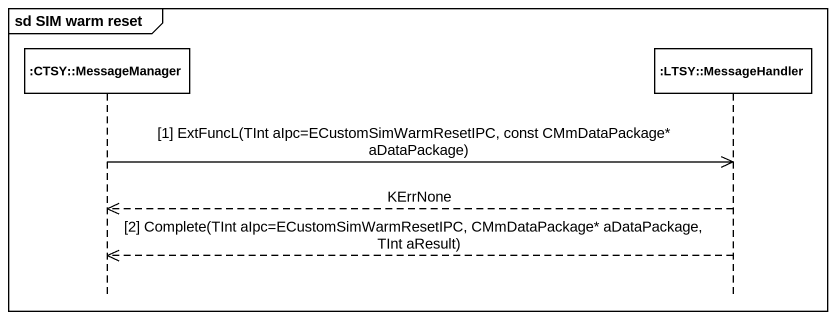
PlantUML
@startuml
mainframe sd SIM warm reset
hide footbox
participant ":CTSY::MessageManager" as CTSY_MessageManager
participant ":LTSY::MessageHandler" as LTSY_MessageHandler

CTSY_MessageManager ->> LTSY_MessageHandler : [1] ExtFuncL(TInt aIpc=ECustomSimWarmResetIPC, const CMmDataPackage* aDataPackage)
LTSY_MessageHandler -->> CTSY_MessageManager : KErrNone
LTSY_MessageHandler -->> CTSY_MessageManager : [2] Complete(TInt aIpc=ECustomSimWarmResetIPC, CMmDataPackage* aDataPackage, TInt aResult)
@enduml
